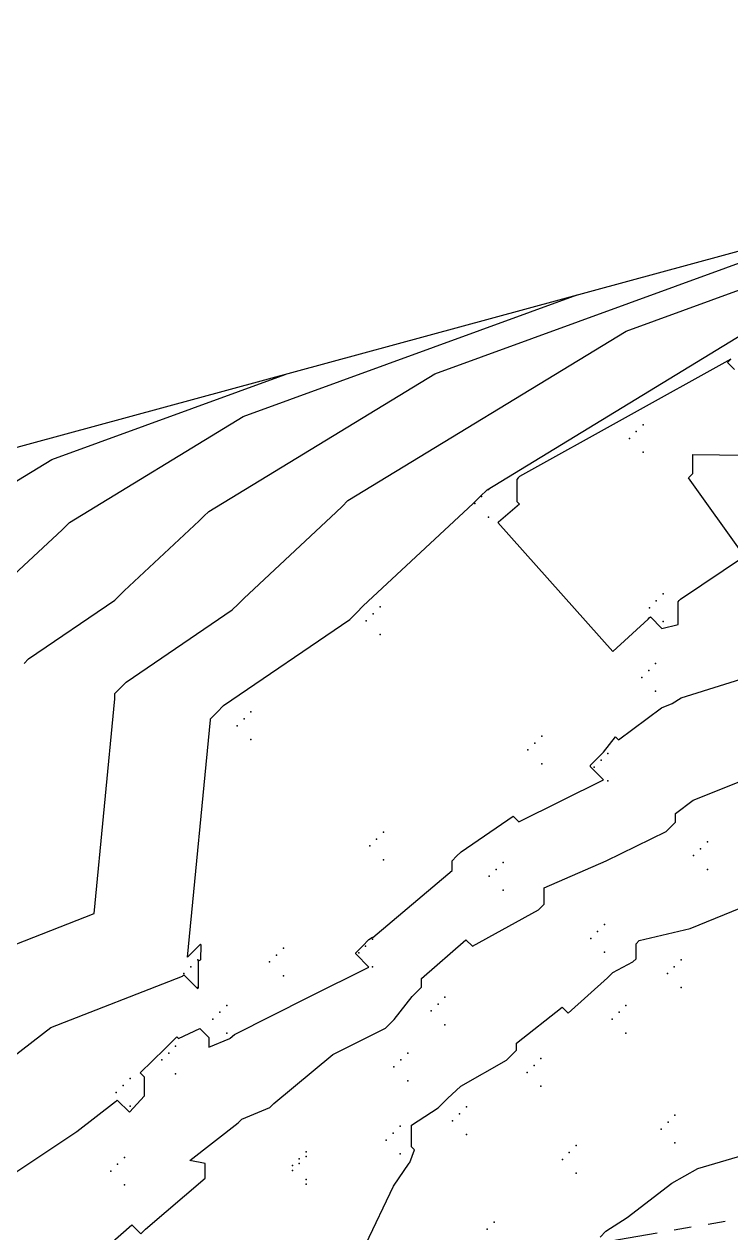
# Model space of a CAD drawing. Header units: metres. Extents: x 419582 to 423558, y 4805372 to 4807539.
# Drawn here: x 423111.44 to 423121.67, y 4807498.4 to 4807515.9 of the extents above; entities that cross this region are included whole.
import ezdxf

# ---------------------------------------------------------------- set-up
doc = ezdxf.new("R2010")
doc.units = ezdxf.units.M
doc.linetypes.add('PHANTOM', pattern=[2.5, 1.25, -0.25, 0.25, -0.25, 0.25, -0.25])
for name, color, linetype in [('C-TINN', 4, 'Continuous'), ('C-TINN-BNDY', 110, 'Continuous'), ('C-TOPO-MAJR', 9, 'Continuous'), ('C-TOPO-MINR', 8, 'Continuous')]:
    doc.layers.add(name, color=color, linetype=linetype)

# ---------------------------------------------------------------- blocks, each defined once
blk = doc.blocks.new('AN75 +0 +0')
at = {"linetype": 'PHANTOM', "flags": 128}
blk.add_lwpolyline([(-11.38231219508452, 0), (11.38231219508452, 0)], dxfattribs=at)

msp = doc.modelspace()

# ---------------------------------------------------------------- linework, layer by layer
at = {"layer": 'C-TINN', "color": 4, "linetype": 'Continuous', "lineweight": -3}
for p in [(423120.4, 4807510.1, 1716.96), (423120.2, 4807509.9, 1716.96), (423120.3, 4807510, 1716.96), (423120.4, 4807509.7, 1716.96), (423118.16, 4807509.16, 1717.01), (423118.06, 4807509.06, 1717.01), (423117.96, 4807508.96, 1717.01), (423118.16, 4807508.76, 1717.01), (423120.69, 4807507.65, 1716.84), (423116.59, 4807507.46, 1717.14), (423120.49, 4807507.45, 1716.84), (423120.59, 4807507.55, 1716.84), (423116.39, 4807507.26, 1717.14), (423116.49, 4807507.36, 1717.14), (423120.69, 4807507.25, 1716.84), (423116.59, 4807507.06, 1717.14), (423120.48, 4807506.54, 1717.82), (423120.58, 4807506.64, 1717.82), (423120.38, 4807506.44, 1717.82), (423120.58, 4807506.24, 1717.82), (423114.62, 4807505.84, 1717.28), (423114.72, 4807505.94, 1717.28), (423114.52, 4807505.74, 1717.28), (423114.72, 4807505.54, 1717.28), (423118.83, 4807505.49, 1717.31), (423118.93, 4807505.59, 1717.31), (423118.73, 4807505.39, 1717.31), (423119.89, 4807505.34, 1718.05), (423118.93, 4807505.19, 1717.31), (423119.69, 4807505.14, 1718.05), (423119.79, 4807505.24, 1718.05), (423119.89, 4807504.94, 1718.05), (423116.54, 4807504.1, 1717.11), (423116.64, 4807504.2, 1717.11), (423116.44, 4807504, 1717.11), (423121.23, 4807503.96, 1719.45), (423121.33, 4807504.06, 1719.45), (423116.64, 4807503.8, 1717.11), (423118.37, 4807503.76, 1718.48), (423121.13, 4807503.86, 1719.45), (423118.17, 4807503.56, 1718.48), (423118.27, 4807503.66, 1718.48), (423121.33, 4807503.66, 1719.45), (423118.37, 4807503.36, 1718.48), (423119.84, 4807502.86, 1719.76), (423119.74, 4807502.76, 1719.76), (423115.19, 4807502.52, 1717.51), (423116.38, 4807502.55, 1718.02), (423116.48, 4807502.65, 1718.02), (423119.64, 4807502.66, 1719.76), (423113.95, 4807502.35, 1716.98), (423115.09, 4807502.42, 1717.51), (423116.28, 4807502.45, 1718.02), (423119.84, 4807502.46, 1719.76), (423120.95, 4807502.35, 1720.29), (423113.85, 4807502.25, 1716.98), (423114.99, 4807502.32, 1717.51), (423116.48, 4807502.25, 1718.02), (423120.85, 4807502.25, 1720.29), (423113.75, 4807502.15, 1716.98), (423115.19, 4807502.12, 1717.51), (423120.75, 4807502.15, 1720.29), (423113.95, 4807501.95, 1716.98), (423117.53, 4807501.81, 1719.47), (423120.95, 4807501.95, 1720.29), (423114.37, 4807501.69, 1717.92), (423117.43, 4807501.71, 1719.47), (423120.15, 4807501.69, 1720.39), (423114.17, 4807501.49, 1717.92), (423114.27, 4807501.59, 1717.92), (423117.33, 4807501.61, 1719.47), (423119.95, 4807501.49, 1720.39), (423120.05, 4807501.59, 1720.39), (423114.37, 4807501.29, 1717.92), (423117.53, 4807501.41, 1719.47), (423120.15, 4807501.29, 1720.39), (423113.53, 4807501, 1718.15), (423113.63, 4807501.1, 1718.15), (423116.99, 4807501, 1719.62), (423113.43, 4807500.9, 1718.15), (423116.79, 4807500.8, 1719.62), (423116.89, 4807500.9, 1719.62), (423118.82, 4807500.82, 1720.18), (423118.92, 4807500.92, 1720.18), (423112.97, 4807500.63, 1717.93), (423113.63, 4807500.7, 1718.15), (423116.99, 4807500.6, 1719.62), (423118.72, 4807500.72, 1720.18), (423112.77, 4807500.43, 1717.93), (423112.87, 4807500.53, 1717.93), (423118.92, 4807500.52, 1720.18), (423112.97, 4807500.23, 1717.93), (423117.74, 4807500.12, 1720.18), (423117.84, 4807500.22, 1720.18), (423120.86, 4807500.1, 1720.79), (423116.88, 4807499.94, 1719.95), (423117.64, 4807500.02, 1720.18), (423120.66, 4807499.9, 1720.79), (423120.76, 4807500, 1720.79), (423116.68, 4807499.74, 1719.95), (423116.78, 4807499.84, 1719.95), (423117.84, 4807499.82, 1720.18), (423115.52, 4807499.57, 1719.74), (423116.88, 4807499.54, 1719.95), (423119.33, 4807499.56, 1720.63), (423119.43, 4807499.66, 1720.63), (423120.86, 4807499.7, 1720.79), (423112.79, 4807499.39, 1718.53), (423112.89, 4807499.49, 1718.53), (423115.32, 4807499.37, 1719.74), (423115.42, 4807499.47, 1719.74), (423115.42, 4807499.4, 1719.51), (423115.52, 4807499.5, 1719.51), (423119.23, 4807499.46, 1720.63), (423112.69, 4807499.29, 1718.53), (423115.32, 4807499.3, 1719.51), (423119.43, 4807499.26, 1720.63), (423112.89, 4807499.09, 1718.53), (423115.52, 4807499.17, 1719.74), (423115.52, 4807499.1, 1719.51), (423118.24, 4807498.55, 1720.39), (423118.14, 4807498.45, 1720.39)]:
    msp.add_point(p, dxfattribs=at)
at = {"layer": 'C-TINN-BNDY', "color": 110, "linetype": 'Continuous', "lineweight": -3, "flags": 128}
msp.add_lwpolyline([(422687.35, 4807196.06), (422733.46, 4807229.97), (422816.89, 4807294.32), (422970.41, 4807406.15), (423032.94, 4807452.91), (423105.4, 4807508.16), (423127.06, 4807514.05), (423134.81, 4807515.9), (423155.26, 4807511.44), (423220.21, 4807493.91)], dxfattribs=at)
at = {"layer": 'C-TOPO-MAJR', "color": 9, "linetype": 'Continuous', "lineweight": -3, "flags": 128}
for points, elevation in [([(423111.4349090909, 4807506.641454546), (423111.5003636364, 4807506.706909091), (423112.7493498452, 4807507.558142414), (423112.8162229102, 4807507.62501548), (423112.8830959753, 4807507.691888545), (423113.9717535545, 4807508.705971564), (423114.04, 4807508.774218009), (423114.1082464455, 4807508.842464455), (423117.3818867924, 4807510.836226415), (423123.675625, 4807513.1296875)], 1715), ([(423116.3856666667, 4807498.234333334), (423116.78625, 4807499.07125), (423117.0118181818, 4807499.404772727), (423117.0231818182, 4807499.416136364), (423117.0886956522, 4807499.600869565), (423117.0452173913, 4807499.644347826), (423117.0452173913, 4807499.957391305), (423117.4310714286, 4807500.206428571), (423117.4989285714, 4807500.274285714), (423117.5667857143, 4807500.342142857), (423117.7614084507, 4807500.52169014), (423118.4183098591, 4807500.894929578), (423118.4929577465, 4807500.969577465), (423118.5676056338, 4807501.044225352), (423118.5676056338, 4807501.145633803), (423119.2285714286, 4807501.665714285), (423119.3142857143, 4807501.58), (423119.8819047619, 4807502.090476191), (423119.92, 4807502.128571428), (423119.9580952381, 4807502.166666667), (423120.2520754717, 4807502.319622641), (423120.2973584906, 4807502.36490566), (423120.2973584906, 4807502.583773585), (423120.3426415094, 4807502.629056604), (423121.0811904762, 4807502.802261905), (423122.5478571429, 4807503.400714286)], 1720)]:
    msp.add_lwpolyline(points, dxfattribs=dict(at, elevation=elevation))
at = {"layer": 'C-TOPO-MINR', "color": 8, "linetype": 'Continuous', "lineweight": -3, "flags": 128}
for points, elevation in [([(423110.8080551724, 4807502.381296552), (423112.4511111111, 4807503.022666667), (423112.7512727273, 4807506.131757576), (423112.7512727273, 4807506.209333333), (423112.8318787879, 4807506.289939394), (423112.9124848485, 4807506.370545455), (423114.4505882353, 4807507.418823529), (423114.5329411764, 4807507.501176471), (423114.6152941177, 4807507.583529412), (423115.9559557662, 4807508.83235387), (423116.04, 4807508.916398104), (423116.1240442338, 4807509.000442338), (423120.1554716981, 4807511.45572327), (423126.4116129032, 4807513.735483871)], 1716), ([(423111.1508978328, 4807507.800247679), (423111.9875513428, 4807508.579589258), (423112.04, 4807508.632037914), (423112.0924486572, 4807508.684486572), (423114.6083018868, 4807510.21672956), (423119.44515625, 4807511.979296875)], 1714), ([(423111.2691464968, 4807500.940840764), (423111.8246068966, 4807501.370262069), (423113.7293684211, 4807502.113789474), (423113.7314736842, 4807502.115894738), (423113.7335789474, 4807502.118000001), (423113.7445299145, 4807502.128632479), (423113.7462393162, 4807502.130341881), (423113.747948718, 4807502.132051283), (423113.9445299145, 4807501.935470086), (423113.9546808511, 4807501.940212766), (423113.9568085106, 4807501.942340426), (423113.9589361702, 4807501.944468086), (423113.9589361702, 4807502.335957446), (423113.989245283, 4807502.348867924), (423113.9930188679, 4807502.352641509), (423113.9967924528, 4807502.356415094), (423114.0013333333, 4807502.562666667), (423113.988, 4807502.575999999), (423113.8946666666, 4807502.482666667), (423113.8013333333, 4807502.389333334), (423114.1330909091, 4807505.82569697), (423114.1330909091, 4807505.842666667), (423114.2288484849, 4807505.938424243), (423114.3246060606, 4807506.034181818), (423116.1518266254, 4807507.279504644), (423116.2496594427, 4807507.377337461), (423116.3474922601, 4807507.475170279), (423117.9401579779, 4807508.958736177), (423118.04, 4807509.058578199), (423118.1398420221, 4807509.158420221), (423122.9290566038, 4807512.075220126)], 1717), ([(423121.67, 4807511.05), (423118.608, 4807509.348), (423118.588, 4807509.328), (423118.568, 4807509.308), (423118.568, 4807508.988), (423118.608, 4807508.948), (423118.3029411765, 4807508.68882353), (423118.2970588235, 4807508.682941176), (423119.9589361702, 4807506.816808511), (423120.4720408163, 4807507.285102041), (423120.4883673469, 4807507.301428571), (423120.5046938775, 4807507.317755102), (423120.6720408163, 4807507.150408164), (423120.9056521739, 4807507.206521739), (423120.9056521739, 4807507.536956522), (423120.9230434783, 4807507.554347826), (423120.9404347826, 4807507.571739131), (423121.8676, 4807508.194), (423121.0553846154, 4807509.330769231), (423121.0861538462, 4807509.361538461), (423121.1169230769, 4807509.392307692), (423121.1169230769, 4807509.669230769), (423123.4275, 4807509.6375)], 1717), ([(423121.72, 4807510.9), (423121.62, 4807511), (423121.67, 4807511.05)], 1717), ([(423110.0766508689, 4807508.526508689), (423111.8347169812, 4807509.597232704), (423115.2146875, 4807510.82890625)], 1713), ([(423110.3831103074, 4807498.659367088), (423112.1978089172, 4807499.861859873), (423112.7606666667, 4807500.296999999), (423112.7723333333, 4807500.308666666), (423112.784, 4807500.320333333), (423112.9606666666, 4807500.143666667), (423113.18, 4807500.379545455), (423113.18, 4807500.652272727), (423113.1163636363, 4807500.715909091), (423113.471025641, 4807501.06025641), (423113.5582051282, 4807501.147435897), (423113.6453846154, 4807501.234615385), (423113.671025641, 4807501.208974359), (423113.982173913, 4807501.354347826), (423114.1126086956, 4807501.223913044), (423114.1126086956, 4807501.084782609), (423114.4161538461, 4807501.21), (423114.4205494506, 4807501.214395604), (423114.4838823529, 4807501.266941177), (423115.5615639811, 4807501.813459716), (423116.4294117647, 4807502.244901961), (423116.237254902, 4807502.437058824), (423116.237254902, 4807502.452745099), (423116.3333333333, 4807502.548823529), (423116.4294117647, 4807502.644901961), (423116.4791208791, 4807502.67967033), (423116.4835164835, 4807502.675274726), (423117.6339416059, 4807503.644087591), (423117.6339416059, 4807503.784233577), (423117.6989051095, 4807503.84919708), (423117.7638686132, 4807503.914160584), (423118.5176923077, 4807504.428717948), (423118.5997435898, 4807504.346666667), (423119.8251351352, 4807504.956891892), (423119.6386486486, 4807505.143378378), (423119.6386486486, 4807505.170405405), (423119.7318918919, 4807505.263648649), (423119.8251351352, 4807505.356891892), (423119.9965217391, 4807505.579130434), (423120.04, 4807505.535652174), (423120.6628220859, 4807505.999263803), (423120.82, 4807506.062307692), (423120.9477586207, 4807506.142241379), (423122.2913114754, 4807506.565901639)], 1718), ([(423107.2159672132, 4807493.441606557), (423112.9931159421, 4807498.51347826), (423113.125, 4807498.381594202), (423113.159057971, 4807498.415652174), (423113.1931159421, 4807498.449710145), (423114.0554081633, 4807499.190714286), (423114.0554081633, 4807499.398877551), (423113.8338842975, 4807499.443388429), (423114.5334591195, 4807499.988993711), (423114.586918239, 4807500.04245283), (423114.9930769231, 4807500.21), (423115.0524175824, 4807500.269340659), (423115.9074117647, 4807500.978705882), (423116.3198578199, 4807501.187867299), (423116.669875, 4807501.361874999), (423116.731125, 4807501.423125001), (423116.792375, 4807501.484375), (423117.0544827586, 4807501.817448276), (423117.1220689655, 4807501.885034483), (423117.1896551724, 4807501.95262069), (423117.1896551724, 4807502.082275862), (423117.8338383838, 4807502.64080808), (423117.9287878788, 4807502.545858586), (423118.8859375, 4807503.075625001), (423118.9265625, 4807503.11625), (423118.9671875, 4807503.156875), (423118.9671875, 4807503.394375), (423119.8622222223, 4807503.784444445), (423120.7314285715, 4807504.207142858), (423120.7992857143, 4807504.275), (423120.8671428572, 4807504.342857143), (423120.8671428572, 4807504.471428571), (423121.1229447853, 4807504.661840491), (423122.1533333333, 4807505.075128205)], 1719), ([(423119.7747727273, 4807498.335), (423119.8588636364, 4807498.419090909), (423120.17, 4807498.62), (423120.8145945946, 4807499.118243244), (423121.1931730769, 4807499.328461539), (423122.3716666666, 4807499.678095238)], 1721)]:
    msp.add_lwpolyline(points, dxfattribs=dict(at, elevation=elevation))

# ---------------------------------------------------------------- block references
at = {"rotation": 9.73257585}
msp.add_blockref('AN75 +0 +0', (423130.59, 4807500.11, 1722.19), dxfattribs=at)

doc.saveas('drawing.dxf')
